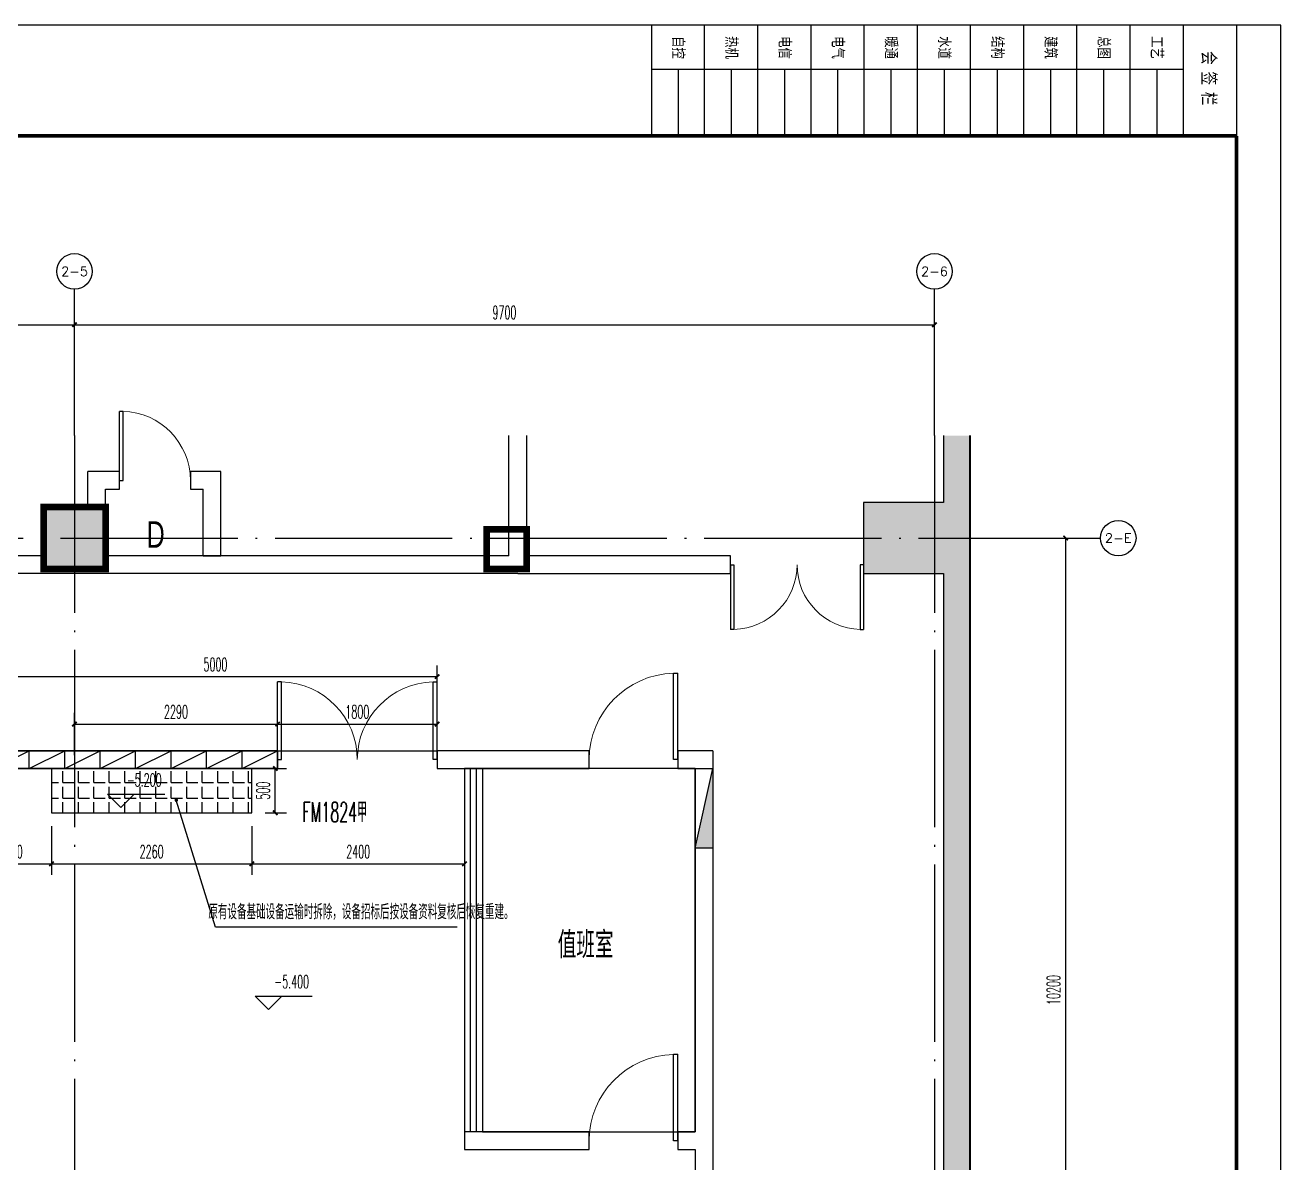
# Model space of a CAD drawing. Extents: x 917265 to 982035, y 334257 to 376307.
# Drawn here: x 967870 to 982035, y 363469 to 376307 of the extents above; entities that cross this region are included whole.
import ezdxf
from ezdxf.enums import TextEntityAlignment as Align

# ---------------------------------------------------------------- set-up
doc = ezdxf.new("R2010")
doc.units = 0
doc.header["$LTSCALE"] = 1000
doc.linetypes.add('DOTE', pattern=[2.42, 2, -0.2, 0.02, -0.2])
for name, color, linetype in [('150文字', 7, 'Continuous'), ('ACS_COM', 7, 'Continuous'), ('AXIS', 3, 'Continuous'), ('AXIS_TEXT', 7, 'Continuous'), ('C_BLOCK_', 7, 'Continuous'), ('COLU', 7, 'Continuous'), ('COLUMN', 9, 'Continuous'), ('DIM_ELEV', 3, 'Continuous'), ('DIM_SYMB', 3, 'Continuous'), ('DOTE', 1, 'Continuous'), ('PUB_DIM', 3, 'Continuous'), ('PUB_HATCH', 8, 'Continuous'), ('PUB_TEXT', 7, 'Continuous'), ('PUB_TITLE', 4, 'Continuous'), ('WALL', 255, 'Continuous'), ('WINDOW', 2, 'Continuous'), ('ww-面积', 4, 'Continuous'), ('消火栓', 6, 'Continuous')]:
    doc.layers.add(name, color=color, linetype=linetype)
doc.styles.add('_TCH_AXIS', font='COMPLEX', dxfattribs={"bigfont": 'GBCBIG'})
doc.styles.add('_TCH_DIM', font='SIMPLEX.shx', dxfattribs={"width": 0.75, "bigfont": 'GBCBIG.shx'})
doc.styles.add('_TCH_DIM_T3', font='SIMPLEX.shx', dxfattribs={"width": 0.529412, "bigfont": 'GBCBIG.shx'})
doc.styles.add('BZTK 仿宋GB2312', font='SIMFANG_0.TTF')
doc.styles.add('BZTK_仿宋GB2312', font='SIMFANG_0.TTF', dxfattribs={"width": 0.75})
doc.styles.add('HZS', font='fszk.shx', dxfattribs={"width": 0.7, "bigfont": 'hztxt.shx'})
doc.dimstyles.new('_TCH_ARCH&&50', dxfattribs={"dimtxt": 148.75, "dimasz": 50, "dimexe": 125, "dimexo": 150, "dimgap": 63.125, "dimtad": 1, "dimdec": 0, "dimzin": 0, "dimdsep": 46, "dimtxsty": '_TCH_DIM_T3', "dimblk": 'ARCHTICK', "dimcen": 0.09, "dimclrt": 7, "dimazin": 2, "dimtfac": 1, "dimtdec": 0, "dimtix": 1, "dimtmove": 2, "dimatfit": 3, "dimfxl": 1, "dimtolj": 1, "dimtzin": 0, "dimarcsym": 0})

# ---------------------------------------------------------------- blocks, each defined once
blk = doc.blocks.new('消火栓')
at = {"layer": '消火栓'}
blk.add_hatch(color=256, dxfattribs=at).paths.add_polyline_path([(743316, -12254), (742416, -12254), (742416, -12454)])
blk.add_line((742416, -12454), (743316, -12254), dxfattribs=at)
blk.add_lwpolyline([(742416, -12454), (743316, -12454), (743316, -12254), (742416, -12254)], close=True, dxfattribs=at)
blk = doc.blocks.new('$DorLib2D$00000002')
for p, q in [((-0.5, 0), (-0.5, 0.4875)), ((-0.475, 0.4875), (-0.5, 0.4875)), ((-0.475, 0), (-0.475, 0.4875)), ((0.475, 0), (0.475, 0.4875)), ((0.475, 0.4875), (0.5, 0.4875)), ((0.5, 0), (0.5, 0.4875)), ((-0.5, 0), (-0.475, 0)), ((0.5, 0), (0.475, 0))]:
    blk.add_line(p, q)
at = {"lineweight": 13}
for centre, start, end in [((-0.4875, 0), 0, 88.53072), ((0.4875, 0), 91.46928, 180)]:
    blk.add_arc(centre, 0.4875, start, end, dxfattribs=at)
blk = doc.blocks.new('$DorLib2D$00000001')
at = {"color": 30}
for p, q in [((0.45, 0.975), (0.5, 0.975)), ((0.45, 0), (0.45, 0.975)), ((0.5, 0), (0.5, 0.975)), ((0.5, 0), (0.45, 0))]:
    blk.add_line(p, q, dxfattribs=at)
at = {"color": 30, "lineweight": 13}
blk.add_arc((0.475, 0), 0.975, 91.4693, 180, dxfattribs=at)
blk = doc.blocks.new('$TCHSYS$WIN2D')
for p, q in [((-0.5, 0.5), (0.5, 0.5)), ((-0.5, 0.5), (-0.5, -0.5)), ((0.5, 0.5), (0.5, -0.5)), ((0.5, 0.1667), (-0.5, 0.1667)), ((0.5, -0.1667), (-0.5, -0.1667)), ((-0.5, -0.5), (0.5, -0.5))]:
    blk.add_line(p, q)
blk = doc.blocks.new('A$C22CB425E')
at = {"layer": 'COLU', "const_width": 75}
blk.add_lwpolyline([(14341.3, 24906.5), (15041.3, 24906.5), (15041.3, 25606.5), (14341.3, 25606.5)], close=True, dxfattribs=at)
blk.add_lwpolyline([(19341.4, 25356.5), (19791.4, 25356.5), (19791.4, 24906.5), (19341.4, 24906.5), (19341.4, 25356.5)], dxfattribs=at)
blk = doc.blocks.new('标准图框_A1_横式')
for p, q in [((0, 584), (25, 584)), ((10.1, 554), (25, 554)), ((10.1, 542), (25, 542)), ((10.1, 530), (25, 530)), ((10.1, 518), (25, 518)), ((10.1, 506), (25, 506)), ((10.1, 494), (25, 494)), ((10.1, 482), (25, 482)), ((10.1, 470), (25, 470)), ((10.1, 458), (25, 458))]:
    blk.add_line(p, q)
at = {"color": 7}
for p, q in [((25, 572), (0, 572)), ((10, 572), (10, 452)), ((10.1, 566), (25, 566)), ((25, 560), (0, 560)), ((25, 548), (0, 548)), ((25, 536), (0, 536)), ((25, 524), (0, 524)), ((25, 512), (0, 512)), ((25, 500), (0, 500)), ((25, 488), (0, 488)), ((25, 488), (0.2, 488)), ((25, 476), (0, 476)), ((25, 476), (0.2, 476)), ((25, 464), (0, 464)), ((25, 464), (0.2, 464))]:
    blk.add_line(p, q, dxfattribs=at)
for points in [[(841, 594), (0, 594)], [(0, 594), (0, 0)], [(0, 584), (0, 452), (25, 452), (25, 584)]]:
    blk.add_lwpolyline(points, dxfattribs=at)
at = {"color": 4, "const_width": 0.8}
for points in [[(831, 584), (25, 584)], [(25, 584), (25, 10)]]:
    blk.add_lwpolyline(points, dxfattribs=at)
at = {"color": 7, "style": 'BZTK 仿宋GB2312', "width": 0.75}
blk.add_text('会 签 栏', height=3, dxfattribs=at).set_placement((5.87, 576.31))
at = {"char_height": 2.5, "width": 9.9, "attachment_point": 5, "style": 'BZTK_仿宋GB2312'}
for s, insert in [('工艺', (5.05, 566)), ('总图', (5.05, 554)), ('建筑', (5.05, 542)), ('结构', (5.05, 530)), ('水道', (5.05, 518)), ('暖通', (5.05, 506)), ('电气', (5.05, 494)), ('电信', (5.05, 482)), ('热机', (5.05, 470)), ('自控', (5.05, 458))]:
    blk.add_mtext(s, dxfattribs=dict(at, insert=insert))
at = {"style": 'BZTK_仿宋GB2312', "width": 0.75}
for tag, height, p in [('工艺', 2.5, (17.55, 569)), ('总图', 2.5, (17.55, 557)), ('建筑', 2.5, (17.55, 545)), ('结构', 2.5, (17.55, 533)), ('水道', 2.5, (17.55, 521)), ('暖通', 2.5, (17.55, 509)), ('电气', 2.5, (17.55, 497)), ('电信', 2.5, (17.55, 485)), ('热机', 2.5, (17.55, 473)), ('自控', 2.5, (17.55, 461)), ('审定', 3, (781.22, 156.28)), ('总设计师', 3, (782, 148)), ('审核', 3, (782, 140)), ('标审', 3, (782, 132)), ('专业负责人', 3, (782, 124)), ('校核', 3, (782, 116)), ('设计', 3, (782, 108)), ('建筑物号', 3, (801, 69)), ('图名', 3, (801, 55)), ('图号', 3, (801, 41)), ('出图状态', 3, (782, 31)), ('设计阶段', 3, (819.5, 31)), ('版号', 3, (782, 25)), ('专业', 3, (819.5, 25)), ('比例', 3, (782, 19)), ('日期', 3, (819.5, 19)), ('张数', 3, (782, 13)), ('张号', 3, (819.5, 13))]:
    blk.add_attdef(tag, text='', height=height, dxfattribs=at).set_placement(p, align=Align.MIDDLE_CENTER)
at = {"style": 'BZTK_仿宋GB2312', "width": 0.75, "flags": 1}
for tag, p in [('审定签名位置_001', (811.75, 157.58)), ('总设计师签名位置_001', (811.75, 149.58)), ('审核签名位置_001', (811.75, 141.58)), ('标审签名位置_001', (811.75, 133.58)), ('专业负责人签名位置_001', (811.75, 125.58)), ('校核签名位置_001', (811.75, 117.58)), ('设计签名位置_001', (811.75, 109.58))]:
    blk.add_attdef(tag, text='', height=3, dxfattribs=at).set_placement(p, align=Align.TOP_LEFT)
at = {"style": 'BZTK_仿宋GB2312', "width": 0.75}
for tag, p in [('建设单位_001', (801, 98.5)), ('项目名称_001', (801, 84.5))]:
    blk.add_attdef(tag, text='', height=3, dxfattribs=at).set_placement(p, align=Align.TOP_LEFT)
blk = doc.blocks.new('A$C1E6212F9')
at = {"layer": 'C_BLOCK_'}
blk.add_blockref('标准图框_A1_横式', (0, 0), dxfattribs=at)
blk = doc.blocks.new('_ArchTick')
at = {"color": 0, "linetype": 'ByBlock', "const_width": 0.4}
blk.add_lwpolyline([(-0.5, -0.5), (0.5, 0.5)], dxfattribs=at)
blk = doc.blocks.new('*D51')
at = {"layer": 'AXIS', "color": 0, "lineweight": -2, "transparency": 16777216}
for p, q in [((957927, 371826), (957927, 373051)), ((968427, 371826), (968427, 373051)), ((957927, 372926), (968427, 372926))]:
    blk.add_line(p, q, dxfattribs=at)
at = {"layer": 'Defpoints', "color": 0, "transparency": 16777216}
for p in [(968427, 372926), (957927, 371676), (968427, 371676)]:
    blk.add_point(p, dxfattribs=at)
at = {"layer": 'AXIS', "color": 0, "lineweight": -2, "transparency": 16777216, "xscale": 50, "yscale": 50, "zscale": 50, "rotation": 180}
blk.add_blockref('_ArchTick', (957927, 372926), dxfattribs=at)
at = {"layer": 'AXIS', "color": 0, "lineweight": -2, "transparency": 16777216, "xscale": 50, "yscale": 50, "zscale": 50}
blk.add_blockref('_ArchTick', (968427, 372926), dxfattribs=at)
at = {"layer": 'AXIS', "color": 7, "transparency": 16777216, "insert": (963177, 373063), "char_height": 148.8, "attachment_point": 5, "style": '_TCH_DIM_T3'}
blk.add_mtext('\\A1;10500', dxfattribs=at)
blk = doc.blocks.new('*D52')
at = {"layer": 'AXIS', "color": 0, "lineweight": -2, "transparency": 16777216}
for p, q in [((968427, 371826), (968427, 373051)), ((978127, 371826), (978127, 373051)), ((968427, 372926), (978127, 372926))]:
    blk.add_line(p, q, dxfattribs=at)
at = {"layer": 'Defpoints', "color": 0, "transparency": 16777216}
for p in [(978127, 372926), (968427, 371676), (978127, 371676)]:
    blk.add_point(p, dxfattribs=at)
at = {"layer": 'AXIS', "color": 0, "lineweight": -2, "transparency": 16777216, "xscale": 50, "yscale": 50, "zscale": 50, "rotation": 180}
blk.add_blockref('_ArchTick', (968427, 372926), dxfattribs=at)
at = {"layer": 'AXIS', "color": 0, "lineweight": -2, "transparency": 16777216, "xscale": 50, "yscale": 50, "zscale": 50}
blk.add_blockref('_ArchTick', (978127, 372926), dxfattribs=at)
at = {"layer": 'AXIS', "color": 7, "transparency": 16777216, "insert": (973277, 373063), "char_height": 148.8, "attachment_point": 5, "style": '_TCH_DIM_T3'}
blk.add_mtext('\\A1;9700', dxfattribs=at)
blk = doc.blocks.new('*D57')
at = {"layer": 'Defpoints', "color": 0, "transparency": 16777216}
for p in [(979132, 370519), (979608, 370519), (979132, 360319)]:
    blk.add_point(p, dxfattribs=at)
at = {"layer": 'PUB_DIM', "color": 0, "lineweight": -2, "transparency": 16777216}
for p, q in [((979282, 370519), (979733, 370519)), ((979608, 360319), (979608, 370519)), ((979282, 360319), (979733, 360319))]:
    blk.add_line(p, q, dxfattribs=at)
at = {"layer": 'PUB_DIM', "color": 0, "lineweight": -2, "transparency": 16777216, "xscale": 50, "yscale": 50, "zscale": 50}
for p, rotation in [((979608, 370519), 90), ((979608, 360319), 270)]:
    blk.add_blockref('_ArchTick', p, dxfattribs=dict(at, rotation=rotation))
at = {"layer": 'PUB_DIM', "color": 7, "transparency": 16777216, "insert": (979470, 365419), "char_height": 148.8, "attachment_point": 5, "rotation": 90, "style": '_TCH_DIM_T3'}
blk.add_mtext('\\A1;10200', dxfattribs=at)
blk = doc.blocks.new('$LinePat$空心砌块')
at = {"color": 0}
for p in [(0, -300), (536, -300)]:
    blk.add_line(p, (536, 0), dxfattribs=at)
blk = doc.blocks.new('*D59')
at = {"layer": 'Defpoints', "color": 0, "transparency": 16777216}
for p in [(972517, 368955), (967517, 368362), (972517, 368362)]:
    blk.add_point(p, dxfattribs=at)
at = {"layer": 'PUB_DIM', "color": 0, "lineweight": -2, "transparency": 16777216}
for p, q in [((967517, 368512), (967517, 369080)), ((972517, 368512), (972517, 369080)), ((967517, 368955), (972517, 368955))]:
    blk.add_line(p, q, dxfattribs=at)
at = {"layer": 'PUB_DIM', "color": 0, "lineweight": -2, "transparency": 16777216, "xscale": 50, "yscale": 50, "zscale": 50, "rotation": 180}
blk.add_blockref('_ArchTick', (967517, 368955), dxfattribs=at)
at = {"layer": 'PUB_DIM', "color": 0, "lineweight": -2, "transparency": 16777216, "xscale": 50, "yscale": 50, "zscale": 50}
blk.add_blockref('_ArchTick', (972517, 368955), dxfattribs=at)
at = {"layer": 'PUB_DIM', "color": 7, "transparency": 16777216, "insert": (970017, 369093), "char_height": 148.8, "attachment_point": 5, "style": '_TCH_DIM_T3'}
blk.add_mtext('\\A1;5000', dxfattribs=at)
blk = doc.blocks.new('*D66')
at = {"layer": 'Defpoints', "color": 0, "transparency": 16777216}
for p in [(967317, 367419), (968167, 367419), (968167, 366843)]:
    blk.add_point(p, dxfattribs=at)
at = {"layer": 'PUB_DIM', "color": 0, "lineweight": -2, "transparency": 16777216}
for p, q in [((967317, 367269), (967317, 366718)), ((968167, 367269), (968167, 366718)), ((967317, 366843), (968167, 366843))]:
    blk.add_line(p, q, dxfattribs=at)
at = {"layer": 'PUB_DIM', "color": 0, "lineweight": -2, "transparency": 16777216, "xscale": 50, "yscale": 50, "zscale": 50, "rotation": 180}
blk.add_blockref('_ArchTick', (967317, 366843), dxfattribs=at)
at = {"layer": 'PUB_DIM', "color": 0, "lineweight": -2, "transparency": 16777216, "xscale": 50, "yscale": 50, "zscale": 50}
blk.add_blockref('_ArchTick', (968167, 366843), dxfattribs=at)
at = {"layer": 'PUB_DIM', "color": 7, "transparency": 16777216, "insert": (967742, 366980), "char_height": 148.8, "attachment_point": 5, "style": '_TCH_DIM_T3'}
blk.add_mtext('\\A1;850', dxfattribs=at)
blk = doc.blocks.new('*D67')
at = {"layer": 'Defpoints', "color": 0, "transparency": 16777216}
for p in [(968167, 367419), (970427, 367419), (970427, 366843)]:
    blk.add_point(p, dxfattribs=at)
at = {"layer": 'PUB_DIM', "color": 0, "lineweight": -2, "transparency": 16777216}
for p, q in [((968167, 367269), (968167, 366718)), ((970427, 367269), (970427, 366718)), ((968167, 366843), (970427, 366843))]:
    blk.add_line(p, q, dxfattribs=at)
at = {"layer": 'PUB_DIM', "color": 0, "lineweight": -2, "transparency": 16777216, "xscale": 50, "yscale": 50, "zscale": 50, "rotation": 180}
blk.add_blockref('_ArchTick', (968167, 366843), dxfattribs=at)
at = {"layer": 'PUB_DIM', "color": 0, "lineweight": -2, "transparency": 16777216, "xscale": 50, "yscale": 50, "zscale": 50}
blk.add_blockref('_ArchTick', (970427, 366843), dxfattribs=at)
at = {"layer": 'PUB_DIM', "color": 7, "transparency": 16777216, "insert": (969297, 366980), "char_height": 148.8, "attachment_point": 5, "style": '_TCH_DIM_T3'}
blk.add_mtext('\\A1;2260', dxfattribs=at)
blk = doc.blocks.new('*D68')
at = {"layer": 'Defpoints', "color": 0, "transparency": 16777216}
for p in [(970427, 367419), (972827, 367419), (972827, 366843)]:
    blk.add_point(p, dxfattribs=at)
at = {"layer": 'PUB_DIM', "color": 0, "lineweight": -2, "transparency": 16777216}
for p, q in [((970427, 367269), (970427, 366718)), ((972827, 367269), (972827, 366718)), ((970427, 366843), (972827, 366843))]:
    blk.add_line(p, q, dxfattribs=at)
at = {"layer": 'PUB_DIM', "color": 0, "lineweight": -2, "transparency": 16777216, "xscale": 50, "yscale": 50, "zscale": 50, "rotation": 180}
blk.add_blockref('_ArchTick', (970427, 366843), dxfattribs=at)
at = {"layer": 'PUB_DIM', "color": 0, "lineweight": -2, "transparency": 16777216, "xscale": 50, "yscale": 50, "zscale": 50}
blk.add_blockref('_ArchTick', (972827, 366843), dxfattribs=at)
at = {"layer": 'PUB_DIM', "color": 7, "transparency": 16777216, "insert": (971627, 366980), "char_height": 148.8, "attachment_point": 5, "style": '_TCH_DIM_T3'}
blk.add_mtext('\\A1;2400', dxfattribs=at)
blk = doc.blocks.new('*D69')
at = {"layer": 'Defpoints', "color": 0, "transparency": 16777216}
for p in [(970427, 367919), (970692, 367919), (970427, 367419)]:
    blk.add_point(p, dxfattribs=at)
at = {"layer": 'PUB_DIM', "color": 0, "lineweight": -2, "transparency": 16777216}
for p, q in [((970577, 367919), (970817, 367919)), ((970692, 367419), (970692, 367919)), ((970577, 367419), (970817, 367419))]:
    blk.add_line(p, q, dxfattribs=at)
at = {"layer": 'PUB_DIM', "color": 0, "lineweight": -2, "transparency": 16777216, "xscale": 50, "yscale": 50, "zscale": 50}
for p, rotation in [((970692, 367919), 90), ((970692, 367419), 270)]:
    blk.add_blockref('_ArchTick', p, dxfattribs=dict(at, rotation=rotation))
at = {"layer": 'PUB_DIM', "color": 7, "transparency": 16777216, "insert": (970554, 367669), "char_height": 148.8, "attachment_point": 5, "rotation": 90, "style": '_TCH_DIM_T3'}
blk.add_mtext('\\A1;500', dxfattribs=at)
blk = doc.blocks.new('*D85')
at = {"layer": 'Defpoints', "color": 0, "transparency": 16777216}
for p in [(970717, 368420), (968426, 367919), (970717, 367919)]:
    blk.add_point(p, dxfattribs=at)
at = {"layer": 'PUB_DIM', "color": 0, "lineweight": -2, "transparency": 16777216}
for p, q in [((968426, 368069), (968426, 368545)), ((970717, 368069), (970717, 368545)), ((968426, 368420), (970717, 368420))]:
    blk.add_line(p, q, dxfattribs=at)
at = {"layer": 'PUB_DIM', "color": 0, "lineweight": -2, "transparency": 16777216, "xscale": 50, "yscale": 50, "zscale": 50, "rotation": 180}
blk.add_blockref('_ArchTick', (968426, 368420), dxfattribs=at)
at = {"layer": 'PUB_DIM', "color": 0, "lineweight": -2, "transparency": 16777216, "xscale": 50, "yscale": 50, "zscale": 50}
blk.add_blockref('_ArchTick', (970717, 368420), dxfattribs=at)
at = {"layer": 'PUB_DIM', "color": 7, "transparency": 16777216, "insert": (969572, 368557), "char_height": 148.8, "attachment_point": 5, "style": '_TCH_DIM_T3'}
blk.add_mtext('\\A1;2290', dxfattribs=at)
blk = doc.blocks.new('*D86')
at = {"layer": 'Defpoints', "color": 0, "transparency": 16777216}
for p in [(972517, 368420), (970717, 367919), (972517, 367919)]:
    blk.add_point(p, dxfattribs=at)
at = {"layer": 'PUB_DIM', "color": 0, "lineweight": -2, "transparency": 16777216}
for p, q in [((970717, 368069), (970717, 368545)), ((972517, 368069), (972517, 368545)), ((970717, 368420), (972517, 368420))]:
    blk.add_line(p, q, dxfattribs=at)
at = {"layer": 'PUB_DIM', "color": 0, "lineweight": -2, "transparency": 16777216, "xscale": 50, "yscale": 50, "zscale": 50, "rotation": 180}
blk.add_blockref('_ArchTick', (970717, 368420), dxfattribs=at)
at = {"layer": 'PUB_DIM', "color": 0, "lineweight": -2, "transparency": 16777216, "xscale": 50, "yscale": 50, "zscale": 50}
blk.add_blockref('_ArchTick', (972517, 368420), dxfattribs=at)
at = {"layer": 'PUB_DIM', "color": 7, "transparency": 16777216, "insert": (971617, 368557), "char_height": 148.8, "attachment_point": 5, "style": '_TCH_DIM_T3'}
blk.add_mtext('\\A1;1800', dxfattribs=at)

msp = doc.modelspace()

# ---------------------------------------------------------------- hatches: boundary and pattern name
at = {"layer": 'ACS_COM', "ltscale": 3}
h = msp.add_hatch(dxfattribs=at)
h.set_pattern_fill('ANGLE', color=256, scale=50)
h.set_pattern_definition([(0, (0, 0), (0, 174.625), [127, -47.625]), (90, (0, 0), (-174.625, 1e-14), [127, -47.625])])
h.paths.add_polyline_path([(968167.5, 367418.6), (970427.5, 367418.6), (970427.5, 367918.6), (968167.5, 367918.6)])
at = {"layer": 'PUB_HATCH'}
for points in [[(978527.5, 370218.5), (978527.5, 371675.7), (978228.3, 371675.7), (978228.7, 363218.6), (978528.7, 363218.6), (978528.4, 370218.5)], [(968077.5, 370168.6), (968777.5, 370168.6), (968777.5, 370868.6), (968077.5, 370868.6)], [(977327.5, 370118.5), (978527.5, 370118.5), (978527.5, 370918.5), (977327.5, 370918.5)]]:
    msp.add_hatch(color=256, dxfattribs=at).paths.add_polyline_path(points)

# ---------------------------------------------------------------- linework, layer by layer
at = {"layer": 'ACS_COM', "ltscale": 3}
for points in [[(967516.7, 368118.6), (970716.7, 368118.6), (970716.7, 367918.6), (967516.7, 367918.6)], [(968167.5, 367418.6), (970427.5, 367418.6), (970427.5, 367918.6), (968167.5, 367918.6)], [(973027.5, 363818.6), (975427.5, 363818.6), (975427.5, 367918.6), (973027.5, 367918.6)]]:
    msp.add_lwpolyline(points, close=True, dxfattribs=at)
at = {"layer": 'AXIS'}
for p, q in [((968427.5, 371675.7), (968427.5, 373328.1)), ((978127.5, 371675.7), (978127.5, 373328.1)), ((979132.1, 370518.6), (980000.8, 370518.6))]:
    msp.add_line(p, q, dxfattribs=at)
for centre in [(968427.5, 373528.1), (978127.5, 373528.1), (980200.8, 370518.6)]:
    msp.add_circle(centre, 200, dxfattribs=at)
at = {"layer": 'COLUMN'}
for p, q in [((968777.5, 370868.6), (968077.5, 370868.6)), ((968077.5, 370868.6), (968077.5, 370168.6)), ((968777.5, 370168.6), (968777.5, 370868.6)), ((978228.3, 370918.5), (977327.5, 370918.5)), ((977327.5, 370918.5), (977327.5, 370118.5)), ((968077.5, 370168.6), (968777.5, 370168.6)), ((977327.5, 370118.5), (978228.4, 370118.5))]:
    msp.add_line(p, q, dxfattribs=at)
at = {"layer": 'DIM_ELEV'}
for p, q in [((968950.5, 367477.3), (968800.5, 367627.3)), ((968800.5, 367627.3), (969445.5, 367627.3)), ((968950.5, 367477.3), (969100.5, 367627.3)), ((970614.3, 365200.9), (970464.3, 365350.9)), ((970464.3, 365350.9), (971109.3, 365350.9)), ((970614.3, 365200.9), (970764.3, 365350.9))]:
    msp.add_line(p, q, dxfattribs=at)
at = {"layer": 'DIM_SYMB', "const_width": 20}
msp.add_lwpolyline([(969578, 367551.9, 1), (969572.1, 367571, 1)], format="xyb", close=True, dxfattribs=at)
at = {"layer": 'DIM_SYMB'}
msp.add_lwpolyline([(972742.5, 366129.2), (970016.6, 366129.2), (969575.1, 367561.4)], dxfattribs=at)
at = {"layer": 'DOTE', "linetype": 'DOTE'}
for p, q in [((968427.5, 371675.7), (968427.5, 344678.4)), ((978127.5, 371675.7), (978127.5, 344678.4))]:
    msp.add_line(p, q, dxfattribs=at)
msp.add_lwpolyline([(953748.8, 370518.6), (979132.1, 370518.6)], dxfattribs=at)
at = {"layer": 'PUB_TITLE'}
msp.add_lwpolyline([(952335, 334256.5), (982035, 334256.5), (982035, 376306.5), (952335, 376306.5)], close=True, dxfattribs=at)
at = {"layer": 'WALL'}
for p, q in [((973327.5, 370318.5), (973327.5, 371675.7)), ((973327.5, 371418.5), (973327.5, 371675.7)), ((973527.5, 370318.5), (973527.5, 371675.7)), ((973527.5, 371418.5), (973527.5, 371675.7)), ((978228.3, 371675.7), (978228.3, 370918.5)), ((978528.3, 371675.7), (978528.4, 370218.5)), ((973327.5, 370318.5), (973327.5, 371418.5)), ((973527.5, 370318.5), (973527.5, 371418.5)), ((968577.5, 370868.6), (968577.5, 371268.6)), ((968934.3, 371268.6), (968577.5, 371268.6)), ((968934.3, 371068.6), (968934.3, 371268.6)), ((970077.5, 371268.6), (969734.3, 371268.6)), ((969734.3, 371268.6), (969734.3, 371068.6)), ((970077.5, 370318.5), (970077.5, 371268.6)), ((968777.5, 370868.6), (968777.5, 371068.6)), ((968777.5, 371068.6), (968934.3, 371068.6)), ((969734.3, 371068.6), (969877.5, 371068.6)), ((969877.5, 370318.5), (969877.5, 371068.6)), ((968077.5, 370318.5), (962527.9, 370318.5)), ((973327.5, 370318.5), (968777.5, 370318.5)), ((969877.5, 370318.5), (970077.5, 370318.5)), ((975827.5, 370318.5), (973527.5, 370318.5)), ((975827.5, 370118.5), (975827.5, 370318.5)), ((978528.4, 370218.5), (978528.7, 363218.6)), ((968427.5, 370118.5), (962077.9, 370118.5)), ((973427.5, 370118.5), (968427.5, 370118.5)), ((973427.5, 370118.5), (975827.5, 370118.5)), ((978228.4, 370118.5), (978228.7, 363218.6)), ((970716.7, 368118.6), (960777.5, 368118.6)), ((970716.7, 367918.6), (970716.7, 368118.6)), ((972927.5, 368118.6), (972516.7, 368118.6)), ((972516.7, 368118.6), (972516.7, 367918.6)), ((974232.6, 368118.6), (972927.5, 368118.6)), ((974232.6, 367918.6), (974232.6, 368118.6)), ((975627.5, 368118.6), (975232.6, 368118.6)), ((975232.6, 368118.6), (975232.6, 367918.6)), ((975627.5, 368118.6), (975627.5, 363318.6)), ((960677.5, 367918.6), (970716.7, 367918.6)), ((972516.7, 367918.6), (972827.5, 367918.6)), ((972827.5, 367918.6), (973027.5, 367918.6)), ((973027.5, 367918.6), (974232.6, 367918.6)), ((975232.6, 367918.6), (975427.5, 367918.6)), ((975427.5, 367918.6), (975427.5, 363818.6)), ((973027.5, 363818.6), (972827.5, 363818.6)), ((972827.5, 363818.6), (972827.5, 363618.6)), ((974232.6, 363818.6), (973027.5, 363818.6)), ((974232.6, 363618.6), (974232.6, 363818.6)), ((975427.5, 363818.6), (975232.6, 363818.6)), ((975232.6, 363818.6), (975232.6, 363618.6)), ((972827.5, 363618.6), (974232.6, 363618.6)), ((975232.6, 363618.6), (975427.5, 363618.6)), ((975427.5, 363618.6), (975427.5, 363218.6))]:
    msp.add_line(p, q, dxfattribs=at)
at = {"layer": 'WINDOW'}
msp.add_line((970716.7, 368118.6), (972516.7, 368118.6), dxfattribs=at)
at = {"layer": 'ww-面积', "ltscale": 3}
msp.add_lwpolyline([(975127.4, 344568.4), (975127.4, 354118.6), (978527.5, 354118.4), (978527.5, 371675.7)], dxfattribs=at)

# ---------------------------------------------------------------- block references
at = {"layer": 'ACS_COM', "ltscale": 3}
msp.add_blockref('A$C22CB425E', (953736.1, 345262.1), dxfattribs=at)
at = {"layer": 'ACS_COM', "xscale": 0.7460923440401969, "yscale": 0.6666666666666666, "zscale": 0.6666666666666666}
for p in [(967516.7, 368118.6), (967916.7, 368118.6), (968316.7, 368118.6), (968716.7, 368118.6), (969116.7, 368118.6), (969516.7, 368118.6), (969916.7, 368118.6), (970316.7, 368118.6)]:
    msp.add_blockref('$LinePat$空心砌块', p, dxfattribs=at)
at = {"layer": 'PUB_TEXT', "xscale": 50, "yscale": 50, "zscale": 50, "rotation": 270}
msp.add_blockref('A$C1E6212F9', (952335, 376306.5), dxfattribs=at)
at = {"layer": 'WINDOW', "zscale": 200}
for name, p, xscale, yscale, rotation in [('$DorLib2D$00000001', (969334.3, 371168.6), 800, -800, 180), ('$DorLib2D$00000002', (976577.5, 370218.5), 1500, 1500, 180), ('$DorLib2D$00000002', (971616.7, 368018.6), -1800, -1800, 180), ('$DorLib2D$00000001', (974732.6, 368018.6), -1000, -1000, 180), ('$TCHSYS$WIN2D', (972927.5, 365868.6), 4100, 200, 269.9999733372385), ('$DorLib2D$00000001', (974732.6, 363718.6), -1000, -1000, 180)]:
    msp.add_blockref(name, p, dxfattribs=dict(at, xscale=xscale, yscale=yscale, rotation=rotation))
at = {"layer": '消火栓', "xscale": -1, "rotation": 270}
msp.add_blockref('消火栓', (987881.3, -375397.3), dxfattribs=at)

# ---------------------------------------------------------------- texts
at = {"layer": '150文字', "style": 'HZS', "width": 0.7}
for s, p in [('D', (969343.1, 370409.3)), ('值班室', (974192.1, 365777.9))]:
    msp.add_text(s, height=300, dxfattribs=at).set_placement(p, align=Align.CENTER)
at = {"layer": 'AXIS_TEXT', "color": 7, "style": '_TCH_AXIS'}
for s, height, p, p2 in [('2-5', 105.71, (968276.5, 373475.2), (968578.5, 373475.2)), ('2-6', 105.71, (977976.5, 373475.2), (978278.5, 373475.2)), ('2-E', 102.66, (980049.3, 370467.2), (980352.4, 370467.2))]:
    msp.add_text(s, height=height, dxfattribs=at).set_placement(p, p2, align=Align.FIT)
at = {"layer": 'PUB_TEXT', "color": 7, "style": '_TCH_DIM', "width": 0.529412}
for s, p in [('-5.200', (969018, 367714.8)), ('-5.400', (970681.8, 365438.4))]:
    msp.add_text(s, height=148.75, dxfattribs=at).set_placement(p)
at = {"layer": 'PUB_TEXT', "style": '_TCH_DIM', "width": 0.529412}
msp.add_text('FM1824甲', height=223.12, dxfattribs=at).set_placement((970998.4, 367315.3))
at = {"layer": 'PUB_TEXT', "color": 7, "style": '_TCH_DIM', "width": 0.75}
msp.add_text('原有设备基础设备运输时拆除，设备招标后按设备资料复核后恢复重建。', height=168.794, rotation=360, dxfattribs=at).set_placement((969936.5, 366216.7))

# ---------------------------------------------------------------- dimensions: what is measured, and where the dimension line sits
at = {"layer": 'AXIS'}
for p1, p2, picture, middle in [((957927.5, 371675.7), (968427.5, 371675.7), '*D51', (963177.5, 373063.2)), ((968427.5, 371675.7), (978127.5, 371675.7), '*D52', (973277.5, 373063.2))]:
    dim = msp.add_aligned_dim(p1=p1, p2=p2, distance=1250, dimstyle='_TCH_ARCH&&50', dxfattribs=at)
    dim.commit()
    dim.dimension.update_dxf_attribs({"geometry": picture, "text_midpoint": middle})
at = {"layer": 'PUB_DIM'}
for p1, p2, distance, picture, middle in [((979132.1, 360318.5), (979132.1, 370518.6), -475.8, '*D57', (979470.4, 365418.5)), ((967516.7, 368361.9), (972516.7, 368361.9), 593.1, '*D59', (970016.7, 369092.5)), ((968426.5, 367918.6), (970716.7, 367918.6), 501.1, '*D85', (969571.6, 368557.2)), ((970716.7, 367918.6), (972516.7, 367918.6), 501.1, '*D86', (971616.7, 368557.2)), ((970427.5, 367418.6), (970427.5, 367918.6), -264.4, '*D69', (970554.3, 367668.6)), ((967317.5, 367418.6), (968167.5, 367418.6), -575.7, '*D66', (967742.5, 366980.4)), ((968167.5, 367418.6), (970427.5, 367418.6), -575.7, '*D67', (969297.5, 366980.4)), ((970427.5, 367418.6), (972827.5, 367418.6), -575.7, '*D68', (971627.5, 366980.4))]:
    dim = msp.add_aligned_dim(p1=p1, p2=p2, distance=distance, dimstyle='_TCH_ARCH&&50', dxfattribs=at)
    dim.commit()
    dim.dimension.update_dxf_attribs({"geometry": picture, "text_midpoint": middle})

doc.saveas('drawing.dxf')
